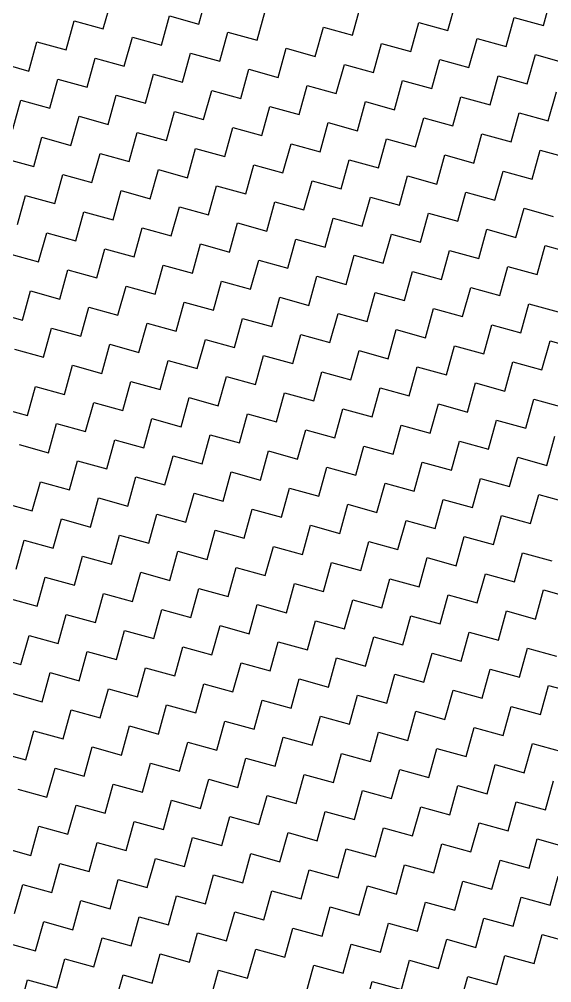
# Model space of a CAD drawing. Header units: metres. Extents: x 291974 to 293244, y 2020596 to 2023640.
# Drawn here: x 292583.1 to 292627.1, y 2022761.2 to 2022841 of the extents above; entities that cross this region are included whole.
import ezdxf

# ---------------------------------------------------------------- set-up
doc = ezdxf.new("R2010")
doc.units = ezdxf.units.M
doc.header["$MEASUREMENT"] = 0
doc.layers.add('POLY_HATCH', color=12, linetype='Continuous')

msp = doc.modelspace()

# ---------------------------------------------------------------- linework, layer by layer
at = {"layer": 'POLY_HATCH', "linetype": 'Continuous'}
for p, q in [((292590.021, 2022840.214), (292590.689, 2022842.624)), ((292597.921, 2022840.619), (292598.589, 2022843.029)), ((292618.541, 2022840.091), (292619.21, 2022842.502)), ((292626.441, 2022840.496), (292627.11, 2022842.907)), ((292602.742, 2022839.282), (292603.41, 2022841.692)), ((292610.641, 2022839.687), (292611.31, 2022842.097)), ((292586.942, 2022838.472), (292587.61, 2022840.882)), ((292587.61, 2022840.882), (292590.021, 2022840.214)), ((292594.842, 2022838.877), (292595.51, 2022841.287)), ((292595.51, 2022841.287), (292597.921, 2022840.619)), ((292615.462, 2022838.349), (292616.131, 2022840.76)), ((292616.131, 2022840.76), (292618.541, 2022840.091)), ((292623.362, 2022838.754), (292624.031, 2022841.165)), ((292624.031, 2022841.165), (292626.441, 2022840.496)), ((292599.663, 2022837.54), (292600.331, 2022839.95)), ((292600.331, 2022839.95), (292602.742, 2022839.282)), ((292607.562, 2022837.945), (292608.231, 2022840.355)), ((292608.231, 2022840.355), (292610.641, 2022839.687)), ((292591.763, 2022837.135), (292592.431, 2022839.545)), ((292592.431, 2022839.545), (292594.842, 2022838.877)), ((292620.283, 2022837.012), (292620.952, 2022839.423)), ((292620.952, 2022839.423), (292623.362, 2022838.754)), ((292583.863, 2022836.73), (292584.531, 2022839.141)), ((292584.531, 2022839.141), (292586.942, 2022838.472)), ((292604.483, 2022836.203), (292605.152, 2022838.613)), ((292605.152, 2022838.613), (292607.562, 2022837.945)), ((292612.383, 2022836.608), (292613.052, 2022839.018)), ((292613.052, 2022839.018), (292615.462, 2022838.349)), ((292588.684, 2022835.393), (292589.352, 2022837.803)), ((292589.352, 2022837.803), (292591.763, 2022837.135)), ((292596.584, 2022835.798), (292597.252, 2022838.208)), ((292597.252, 2022838.208), (292599.663, 2022837.54)), ((292617.204, 2022835.27), (292617.873, 2022837.681)), ((292617.873, 2022837.681), (292620.283, 2022837.012)), ((292625.104, 2022835.675), (292625.773, 2022838.086)), ((292625.773, 2022838.086), (292628.183, 2022837.417)), ((292581.452, 2022837.399), (292583.863, 2022836.73)), ((292601.404, 2022834.461), (292602.073, 2022836.871)), ((292602.073, 2022836.871), (292604.483, 2022836.203)), ((292609.304, 2022834.866), (292609.973, 2022837.276)), ((292609.973, 2022837.276), (292612.383, 2022836.608)), ((292585.605, 2022833.651), (292586.273, 2022836.062)), ((292586.273, 2022836.062), (292588.684, 2022835.393)), ((292593.505, 2022834.056), (292594.173, 2022836.466)), ((292594.173, 2022836.466), (292596.584, 2022835.798)), ((292622.025, 2022833.933), (292622.694, 2022836.344)), ((292622.694, 2022836.344), (292625.104, 2022835.675)), ((292606.225, 2022833.124), (292606.894, 2022835.534)), ((292606.894, 2022835.534), (292609.304, 2022834.866)), ((292614.125, 2022833.529), (292614.794, 2022835.939)), ((292614.794, 2022835.939), (292617.204, 2022835.27)), ((292590.426, 2022832.314), (292591.094, 2022834.724)), ((292591.094, 2022834.724), (292593.505, 2022834.056)), ((292598.325, 2022832.719), (292598.994, 2022835.129)), ((292598.994, 2022835.129), (292601.404, 2022834.461)), ((292618.946, 2022832.191), (292619.615, 2022834.602)), ((292619.615, 2022834.602), (292622.025, 2022833.933)), ((292626.846, 2022832.596), (292627.515, 2022835.007)), ((292582.526, 2022831.909), (292583.194, 2022834.32)), ((292583.194, 2022834.32), (292585.605, 2022833.651)), ((292603.146, 2022831.382), (292603.815, 2022833.792)), ((292603.815, 2022833.792), (292606.225, 2022833.124)), ((292611.046, 2022831.787), (292611.715, 2022834.197)), ((292611.715, 2022834.197), (292614.125, 2022833.529)), ((292587.347, 2022830.572), (292588.015, 2022832.983)), ((292588.015, 2022832.983), (292590.426, 2022832.314)), ((292595.246, 2022830.977), (292595.915, 2022833.387)), ((292595.915, 2022833.387), (292598.325, 2022832.719)), ((292615.867, 2022830.45), (292616.536, 2022832.86)), ((292616.536, 2022832.86), (292618.946, 2022832.191)), ((292623.767, 2022830.854), (292624.436, 2022833.265)), ((292624.436, 2022833.265), (292626.846, 2022832.596)), ((292600.067, 2022829.64), (292600.736, 2022832.05)), ((292600.736, 2022832.05), (292603.146, 2022831.382)), ((292607.967, 2022830.045), (292608.636, 2022832.455)), ((292608.636, 2022832.455), (292611.046, 2022831.787)), ((292584.268, 2022828.83), (292584.936, 2022831.241)), ((292584.936, 2022831.241), (292587.347, 2022830.572)), ((292592.167, 2022829.235), (292592.836, 2022831.645)), ((292592.836, 2022831.645), (292595.246, 2022830.977)), ((292620.688, 2022829.112), (292621.357, 2022831.523)), ((292621.357, 2022831.523), (292623.767, 2022830.854)), ((292604.888, 2022828.303), (292605.557, 2022830.713)), ((292605.557, 2022830.713), (292607.967, 2022830.045)), ((292612.788, 2022828.708), (292613.457, 2022831.118)), ((292613.457, 2022831.118), (292615.867, 2022830.45)), ((292589.088, 2022827.493), (292589.757, 2022829.904)), ((292589.757, 2022829.904), (292592.167, 2022829.235)), ((292596.988, 2022827.898), (292597.657, 2022830.308)), ((292597.657, 2022830.308), (292600.067, 2022829.64)), ((292617.609, 2022827.371), (292618.278, 2022829.781)), ((292618.278, 2022829.781), (292620.688, 2022829.112)), ((292625.509, 2022827.775), (292626.178, 2022830.186)), ((292626.178, 2022830.186), (292628.588, 2022829.517)), ((292581.857, 2022829.499), (292584.268, 2022828.83)), ((292601.809, 2022826.561), (292602.478, 2022828.971)), ((292602.478, 2022828.971), (292604.888, 2022828.303)), ((292609.709, 2022826.966), (292610.378, 2022829.376)), ((292610.378, 2022829.376), (292612.788, 2022828.708)), ((292586.009, 2022825.751), (292586.678, 2022828.162)), ((292586.678, 2022828.162), (292589.088, 2022827.493)), ((292593.909, 2022826.156), (292594.578, 2022828.566)), ((292594.578, 2022828.566), (292596.988, 2022827.898)), ((292614.53, 2022825.629), (292615.199, 2022828.039)), ((292615.199, 2022828.039), (292617.609, 2022827.371)), ((292622.43, 2022826.033), (292623.099, 2022828.444)), ((292623.099, 2022828.444), (292625.509, 2022827.775)), ((292598.73, 2022824.819), (292599.399, 2022827.229)), ((292599.399, 2022827.229), (292601.809, 2022826.561)), ((292606.63, 2022825.224), (292607.299, 2022827.634)), ((292607.299, 2022827.634), (292609.709, 2022826.966)), ((292582.93, 2022824.009), (292583.599, 2022826.42)), ((292583.599, 2022826.42), (292586.009, 2022825.751)), ((292590.83, 2022824.414), (292591.499, 2022826.825)), ((292591.499, 2022826.825), (292593.909, 2022826.156)), ((292619.351, 2022824.292), (292620.02, 2022826.702)), ((292620.02, 2022826.702), (292622.43, 2022826.033)), ((292603.551, 2022823.482), (292604.22, 2022825.892)), ((292604.22, 2022825.892), (292606.63, 2022825.224)), ((292611.451, 2022823.887), (292612.12, 2022826.297)), ((292612.12, 2022826.297), (292614.53, 2022825.629)), ((292587.751, 2022822.672), (292588.42, 2022825.083)), ((292588.42, 2022825.083), (292590.83, 2022824.414)), ((292595.651, 2022823.077), (292596.32, 2022825.487)), ((292596.32, 2022825.487), (292598.73, 2022824.819)), ((292616.272, 2022822.55), (292616.941, 2022824.96)), ((292616.941, 2022824.96), (292619.351, 2022824.292)), ((292624.172, 2022822.954), (292624.841, 2022825.365)), ((292624.841, 2022825.365), (292627.251, 2022824.696)), ((292600.472, 2022821.74), (292601.141, 2022824.15)), ((292601.141, 2022824.15), (292603.551, 2022823.482)), ((292608.372, 2022822.145), (292609.041, 2022824.555)), ((292609.041, 2022824.555), (292611.451, 2022823.887)), ((292584.672, 2022820.93), (292585.341, 2022823.341)), ((292585.341, 2022823.341), (292587.751, 2022822.672)), ((292592.572, 2022821.335), (292593.241, 2022823.746)), ((292593.241, 2022823.746), (292595.651, 2022823.077)), ((292613.193, 2022820.808), (292613.862, 2022823.218)), ((292613.862, 2022823.218), (292616.272, 2022822.55)), ((292621.093, 2022821.213), (292621.762, 2022823.623)), ((292621.762, 2022823.623), (292624.172, 2022822.954)), ((292597.393, 2022819.998), (292598.062, 2022822.408)), ((292598.062, 2022822.408), (292600.472, 2022821.74)), ((292605.293, 2022820.403), (292605.962, 2022822.813)), ((292605.962, 2022822.813), (292608.372, 2022822.145)), ((292582.262, 2022821.599), (292584.672, 2022820.93)), ((292589.493, 2022819.593), (292590.162, 2022822.004)), ((292590.162, 2022822.004), (292592.572, 2022821.335)), ((292618.014, 2022819.471), (292618.683, 2022821.881)), ((292618.683, 2022821.881), (292621.093, 2022821.213)), ((292625.914, 2022819.875), (292626.582, 2022822.286)), ((292626.582, 2022822.286), (292628.993, 2022821.617)), ((292602.214, 2022818.661), (292602.883, 2022821.071)), ((292602.883, 2022821.071), (292605.293, 2022820.403)), ((292610.114, 2022819.066), (292610.783, 2022821.476)), ((292610.783, 2022821.476), (292613.193, 2022820.808)), ((292586.414, 2022817.851), (292587.083, 2022820.262)), ((292587.083, 2022820.262), (292589.493, 2022819.593)), ((292594.314, 2022818.256), (292594.983, 2022820.667)), ((292594.983, 2022820.667), (292597.393, 2022819.998)), ((292614.935, 2022817.729), (292615.604, 2022820.139)), ((292615.604, 2022820.139), (292618.014, 2022819.471)), ((292622.835, 2022818.134), (292623.503, 2022820.544)), ((292623.503, 2022820.544), (292625.914, 2022819.875)), ((292599.135, 2022816.919), (292599.804, 2022819.329)), ((292599.804, 2022819.329), (292602.214, 2022818.661)), ((292607.035, 2022817.324), (292607.704, 2022819.734)), ((292607.704, 2022819.734), (292610.114, 2022819.066)), ((292583.335, 2022816.109), (292584.004, 2022818.52)), ((292584.004, 2022818.52), (292586.414, 2022817.851)), ((292591.235, 2022816.514), (292591.904, 2022818.925)), ((292591.904, 2022818.925), (292594.314, 2022818.256)), ((292619.756, 2022816.392), (292620.424, 2022818.802)), ((292620.424, 2022818.802), (292622.835, 2022818.134)), ((292603.956, 2022815.582), (292604.625, 2022817.992)), ((292604.625, 2022817.992), (292607.035, 2022817.324)), ((292611.856, 2022815.987), (292612.525, 2022818.397)), ((292612.525, 2022818.397), (292614.935, 2022817.729)), ((292588.156, 2022814.772), (292588.825, 2022817.183)), ((292588.825, 2022817.183), (292591.235, 2022816.514)), ((292596.056, 2022815.177), (292596.725, 2022817.588)), ((292596.725, 2022817.588), (292599.135, 2022816.919)), ((292616.677, 2022814.65), (292617.345, 2022817.06)), ((292617.345, 2022817.06), (292619.756, 2022816.392)), ((292624.577, 2022815.055), (292625.245, 2022817.465)), ((292625.245, 2022817.465), (292627.656, 2022816.796)), ((292580.925, 2022816.778), (292583.335, 2022816.109)), ((292600.877, 2022813.84), (292601.546, 2022816.25)), ((292601.546, 2022816.25), (292603.956, 2022815.582)), ((292608.777, 2022814.245), (292609.446, 2022816.655)), ((292609.446, 2022816.655), (292611.856, 2022815.987)), ((292585.077, 2022813.03), (292585.746, 2022815.441)), ((292585.746, 2022815.441), (292588.156, 2022814.772)), ((292592.977, 2022813.435), (292593.646, 2022815.846)), ((292593.646, 2022815.846), (292596.056, 2022815.177)), ((292613.598, 2022812.908), (292614.266, 2022815.318)), ((292614.266, 2022815.318), (292616.677, 2022814.65)), ((292621.498, 2022813.313), (292622.166, 2022815.723)), ((292622.166, 2022815.723), (292624.577, 2022815.055)), ((292597.798, 2022812.098), (292598.467, 2022814.509)), ((292598.467, 2022814.509), (292600.877, 2022813.84)), ((292605.698, 2022812.503), (292606.367, 2022814.913)), ((292606.367, 2022814.913), (292608.777, 2022814.245)), ((292582.667, 2022813.699), (292585.077, 2022813.03)), ((292589.898, 2022811.693), (292590.567, 2022814.104)), ((292590.567, 2022814.104), (292592.977, 2022813.435)), ((292618.419, 2022811.571), (292619.087, 2022813.981)), ((292619.087, 2022813.981), (292621.498, 2022813.313)), ((292626.319, 2022811.976), (292626.987, 2022814.386)), ((292626.987, 2022814.386), (292629.398, 2022813.717)), ((292602.619, 2022810.761), (292603.288, 2022813.171)), ((292603.288, 2022813.171), (292605.698, 2022812.503)), ((292610.519, 2022811.166), (292611.187, 2022813.576)), ((292611.187, 2022813.576), (292613.598, 2022812.908)), ((292586.819, 2022809.951), (292587.488, 2022812.362)), ((292587.488, 2022812.362), (292589.898, 2022811.693)), ((292594.719, 2022810.356), (292595.388, 2022812.767)), ((292595.388, 2022812.767), (292597.798, 2022812.098)), ((292615.34, 2022809.829), (292616.008, 2022812.239)), ((292616.008, 2022812.239), (292618.419, 2022811.571)), ((292623.24, 2022810.234), (292623.908, 2022812.644)), ((292623.908, 2022812.644), (292626.319, 2022811.976)), ((292599.54, 2022809.019), (292600.209, 2022811.43)), ((292600.209, 2022811.43), (292602.619, 2022810.761)), ((292607.44, 2022809.424), (292608.108, 2022811.834)), ((292608.108, 2022811.834), (292610.519, 2022811.166)), ((292583.74, 2022808.209), (292584.409, 2022810.62)), ((292584.409, 2022810.62), (292586.819, 2022809.951)), ((292591.64, 2022808.614), (292592.309, 2022811.025)), ((292592.309, 2022811.025), (292594.719, 2022810.356)), ((292612.261, 2022808.087), (292612.929, 2022810.497)), ((292612.929, 2022810.497), (292615.34, 2022809.829)), ((292620.161, 2022808.492), (292620.829, 2022810.902)), ((292620.829, 2022810.902), (292623.24, 2022810.234)), ((292596.461, 2022807.277), (292597.13, 2022809.688)), ((292597.13, 2022809.688), (292599.54, 2022809.019)), ((292604.361, 2022807.682), (292605.029, 2022810.092)), ((292605.029, 2022810.092), (292607.44, 2022809.424)), ((292581.33, 2022808.878), (292583.74, 2022808.209)), ((292588.561, 2022806.872), (292589.23, 2022809.283)), ((292589.23, 2022809.283), (292591.64, 2022808.614)), ((292617.082, 2022806.75), (292617.75, 2022809.16)), ((292617.75, 2022809.16), (292620.161, 2022808.492)), ((292624.982, 2022807.155), (292625.65, 2022809.565)), ((292625.65, 2022809.565), (292628.061, 2022808.897)), ((292601.282, 2022805.94), (292601.95, 2022808.351)), ((292601.95, 2022808.351), (292604.361, 2022807.682)), ((292609.182, 2022806.345), (292609.85, 2022808.755)), ((292609.85, 2022808.755), (292612.261, 2022808.087)), ((292585.482, 2022805.13), (292586.151, 2022807.541)), ((292586.151, 2022807.541), (292588.561, 2022806.872)), ((292593.382, 2022805.535), (292594.051, 2022807.946)), ((292594.051, 2022807.946), (292596.461, 2022807.277)), ((292614.003, 2022805.008), (292614.671, 2022807.418)), ((292614.671, 2022807.418), (292617.082, 2022806.75)), ((292621.903, 2022805.413), (292622.571, 2022807.823)), ((292622.571, 2022807.823), (292624.982, 2022807.155)), ((292598.203, 2022804.198), (292598.871, 2022806.609)), ((292598.871, 2022806.609), (292601.282, 2022805.94)), ((292606.103, 2022804.603), (292606.771, 2022807.013)), ((292606.771, 2022807.013), (292609.182, 2022806.345)), ((292626.724, 2022804.076), (292627.392, 2022806.486)), ((292583.072, 2022805.799), (292585.482, 2022805.13)), ((292590.303, 2022803.793), (292590.972, 2022806.204)), ((292590.972, 2022806.204), (292593.382, 2022805.535)), ((292610.924, 2022803.266), (292611.592, 2022805.676)), ((292611.592, 2022805.676), (292614.003, 2022805.008)), ((292618.824, 2022803.671), (292619.492, 2022806.081)), ((292619.492, 2022806.081), (292621.903, 2022805.413)), ((292595.124, 2022802.456), (292595.792, 2022804.867)), ((292595.792, 2022804.867), (292598.203, 2022804.198)), ((292603.024, 2022802.861), (292603.692, 2022805.272)), ((292603.692, 2022805.272), (292606.103, 2022804.603)), ((292587.224, 2022802.051), (292587.893, 2022804.462)), ((292587.893, 2022804.462), (292590.303, 2022803.793)), ((292615.745, 2022801.929), (292616.413, 2022804.339)), ((292616.413, 2022804.339), (292618.824, 2022803.671)), ((292623.645, 2022802.334), (292624.313, 2022804.744)), ((292624.313, 2022804.744), (292626.724, 2022804.076)), ((292599.945, 2022801.119), (292600.613, 2022803.53)), ((292600.613, 2022803.53), (292603.024, 2022802.861)), ((292607.845, 2022801.524), (292608.513, 2022803.934)), ((292608.513, 2022803.934), (292610.924, 2022803.266)), ((292584.145, 2022800.31), (292584.814, 2022802.72)), ((292584.814, 2022802.72), (292587.224, 2022802.051)), ((292592.045, 2022800.714), (292592.713, 2022803.125)), ((292592.713, 2022803.125), (292595.124, 2022802.456)), ((292612.666, 2022800.187), (292613.334, 2022802.597)), ((292613.334, 2022802.597), (292615.745, 2022801.929)), ((292620.566, 2022800.592), (292621.234, 2022803.002)), ((292621.234, 2022803.002), (292623.645, 2022802.334)), ((292596.866, 2022799.377), (292597.534, 2022801.788)), ((292597.534, 2022801.788), (292599.945, 2022801.119)), ((292604.766, 2022799.782), (292605.434, 2022802.193)), ((292605.434, 2022802.193), (292607.845, 2022801.524)), ((292625.386, 2022799.255), (292626.055, 2022801.665)), ((292626.055, 2022801.665), (292628.465, 2022800.997)), ((292581.735, 2022800.978), (292584.145, 2022800.31)), ((292588.966, 2022798.972), (292589.634, 2022801.383)), ((292589.634, 2022801.383), (292592.045, 2022800.714)), ((292609.587, 2022798.445), (292610.255, 2022800.855)), ((292610.255, 2022800.855), (292612.666, 2022800.187)), ((292617.487, 2022798.85), (292618.155, 2022801.26)), ((292618.155, 2022801.26), (292620.566, 2022800.592)), ((292601.687, 2022798.04), (292602.355, 2022800.451)), ((292602.355, 2022800.451), (292604.766, 2022799.782)), ((292585.887, 2022797.231), (292586.555, 2022799.641)), ((292586.555, 2022799.641), (292588.966, 2022798.972)), ((292593.787, 2022797.635), (292594.455, 2022800.046)), ((292594.455, 2022800.046), (292596.866, 2022799.377)), ((292614.408, 2022797.108), (292615.076, 2022799.518)), ((292615.076, 2022799.518), (292617.487, 2022798.85)), ((292622.307, 2022797.513), (292622.976, 2022799.923)), ((292622.976, 2022799.923), (292625.386, 2022799.255)), ((292598.608, 2022796.298), (292599.276, 2022798.709)), ((292599.276, 2022798.709), (292601.687, 2022798.04)), ((292606.508, 2022796.703), (292607.176, 2022799.114)), ((292607.176, 2022799.114), (292609.587, 2022798.445)), ((292582.808, 2022795.489), (292583.476, 2022797.899)), ((292583.476, 2022797.899), (292585.887, 2022797.231)), ((292590.708, 2022795.893), (292591.376, 2022798.304)), ((292591.376, 2022798.304), (292593.787, 2022797.635)), ((292611.329, 2022795.366), (292611.997, 2022797.776)), ((292611.997, 2022797.776), (292614.408, 2022797.108)), ((292619.228, 2022795.771), (292619.897, 2022798.181)), ((292619.897, 2022798.181), (292622.307, 2022797.513)), ((292595.529, 2022794.556), (292596.197, 2022796.967)), ((292596.197, 2022796.967), (292598.608, 2022796.298)), ((292603.429, 2022794.961), (292604.097, 2022797.372)), ((292604.097, 2022797.372), (292606.508, 2022796.703)), ((292587.629, 2022794.152), (292588.297, 2022796.562)), ((292588.297, 2022796.562), (292590.708, 2022795.893)), ((292616.149, 2022794.029), (292616.818, 2022796.439)), ((292616.818, 2022796.439), (292619.228, 2022795.771)), ((292624.049, 2022794.434), (292624.718, 2022796.844)), ((292624.718, 2022796.844), (292627.128, 2022796.176)), ((292600.35, 2022793.219), (292601.018, 2022795.63)), ((292601.018, 2022795.63), (292603.429, 2022794.961)), ((292608.25, 2022793.624), (292608.918, 2022796.035)), ((292608.918, 2022796.035), (292611.329, 2022795.366)), ((292584.55, 2022792.41), (292585.218, 2022794.82)), ((292585.218, 2022794.82), (292587.629, 2022794.152)), ((292592.45, 2022792.814), (292593.118, 2022795.225)), ((292593.118, 2022795.225), (292595.529, 2022794.556)), ((292613.07, 2022792.287), (292613.739, 2022794.697)), ((292613.739, 2022794.697), (292616.149, 2022794.029)), ((292620.97, 2022792.692), (292621.639, 2022795.102)), ((292621.639, 2022795.102), (292624.049, 2022794.434)), ((292597.271, 2022791.477), (292597.939, 2022793.888)), ((292597.939, 2022793.888), (292600.35, 2022793.219)), ((292605.171, 2022791.882), (292605.839, 2022794.293)), ((292605.839, 2022794.293), (292608.25, 2022793.624)), ((292625.791, 2022791.355), (292626.46, 2022793.765)), ((292626.46, 2022793.765), (292628.87, 2022793.097)), ((292582.139, 2022793.078), (292584.55, 2022792.41)), ((292589.371, 2022791.073), (292590.039, 2022793.483)), ((292590.039, 2022793.483), (292592.45, 2022792.814)), ((292609.991, 2022790.545), (292610.66, 2022792.956)), ((292610.66, 2022792.956), (292613.07, 2022792.287)), ((292617.891, 2022790.95), (292618.56, 2022793.36)), ((292618.56, 2022793.36), (292620.97, 2022792.692)), ((292594.192, 2022789.735), (292594.86, 2022792.146)), ((292594.86, 2022792.146), (292597.271, 2022791.477)), ((292602.092, 2022790.14), (292602.76, 2022792.551)), ((292602.76, 2022792.551), (292605.171, 2022791.882)), ((292586.292, 2022789.331), (292586.96, 2022791.741)), ((292586.96, 2022791.741), (292589.371, 2022791.073)), ((292614.812, 2022789.208), (292615.481, 2022791.618)), ((292615.481, 2022791.618), (292617.891, 2022790.95)), ((292622.712, 2022789.613), (292623.381, 2022792.023)), ((292623.381, 2022792.023), (292625.791, 2022791.355)), ((292599.013, 2022788.398), (292599.681, 2022790.809)), ((292599.681, 2022790.809), (292602.092, 2022790.14)), ((292606.912, 2022788.803), (292607.581, 2022791.214)), ((292607.581, 2022791.214), (292609.991, 2022790.545)), ((292583.213, 2022787.589), (292583.881, 2022789.999)), ((292583.881, 2022789.999), (292586.292, 2022789.331)), ((292591.113, 2022787.994), (292591.781, 2022790.404)), ((292591.781, 2022790.404), (292594.192, 2022789.735)), ((292611.733, 2022787.466), (292612.402, 2022789.877)), ((292612.402, 2022789.877), (292614.812, 2022789.208)), ((292619.633, 2022787.871), (292620.302, 2022790.281)), ((292620.302, 2022790.281), (292622.712, 2022789.613)), ((292595.934, 2022786.656), (292596.602, 2022789.067)), ((292596.602, 2022789.067), (292599.013, 2022788.398)), ((292603.833, 2022787.061), (292604.502, 2022789.472)), ((292604.502, 2022789.472), (292606.912, 2022788.803)), ((292624.454, 2022786.534), (292625.123, 2022788.944)), ((292625.123, 2022788.944), (292627.533, 2022788.276)), ((292580.802, 2022788.257), (292583.213, 2022787.589)), ((292588.034, 2022786.252), (292588.702, 2022788.662)), ((292588.702, 2022788.662), (292591.113, 2022787.994)), ((292608.654, 2022785.724), (292609.323, 2022788.135)), ((292609.323, 2022788.135), (292611.733, 2022787.466)), ((292616.554, 2022786.129), (292617.223, 2022788.539)), ((292617.223, 2022788.539), (292619.633, 2022787.871)), ((292592.855, 2022784.915), (292593.523, 2022787.325)), ((292593.523, 2022787.325), (292595.934, 2022786.656)), ((292600.754, 2022785.319), (292601.423, 2022787.73)), ((292601.423, 2022787.73), (292603.833, 2022787.061)), ((292584.955, 2022784.51), (292585.623, 2022786.92)), ((292585.623, 2022786.92), (292588.034, 2022786.252)), ((292613.475, 2022784.387), (292614.144, 2022786.798)), ((292614.144, 2022786.798), (292616.554, 2022786.129)), ((292621.375, 2022784.792), (292622.044, 2022787.202)), ((292622.044, 2022787.202), (292624.454, 2022786.534)), ((292597.675, 2022783.577), (292598.344, 2022785.988)), ((292598.344, 2022785.988), (292600.754, 2022785.319)), ((292605.575, 2022783.982), (292606.244, 2022786.393)), ((292606.244, 2022786.393), (292608.654, 2022785.724)), ((292626.196, 2022783.455), (292626.865, 2022785.865)), ((292626.865, 2022785.865), (292629.275, 2022785.197)), ((292582.544, 2022785.178), (292584.955, 2022784.51)), ((292589.776, 2022783.173), (292590.444, 2022785.583)), ((292590.444, 2022785.583), (292592.855, 2022784.915)), ((292610.396, 2022782.645), (292611.065, 2022785.056)), ((292611.065, 2022785.056), (292613.475, 2022784.387)), ((292618.296, 2022783.05), (292618.965, 2022785.46)), ((292618.965, 2022785.46), (292621.375, 2022784.792)), ((292594.596, 2022781.836), (292595.265, 2022784.246)), ((292595.265, 2022784.246), (292597.675, 2022783.577)), ((292602.496, 2022782.24), (292603.165, 2022784.651)), ((292603.165, 2022784.651), (292605.575, 2022783.982)), ((292623.117, 2022781.713), (292623.786, 2022784.123)), ((292623.786, 2022784.123), (292626.196, 2022783.455)), ((292586.697, 2022781.431), (292587.365, 2022783.841)), ((292587.365, 2022783.841), (292589.776, 2022783.173)), ((292607.317, 2022780.903), (292607.986, 2022783.314)), ((292607.986, 2022783.314), (292610.396, 2022782.645)), ((292615.217, 2022781.308), (292615.886, 2022783.719)), ((292615.886, 2022783.719), (292618.296, 2022783.05)), ((292599.417, 2022780.498), (292600.086, 2022782.909)), ((292600.086, 2022782.909), (292602.496, 2022782.24)), ((292583.618, 2022779.689), (292584.286, 2022782.099)), ((292584.286, 2022782.099), (292586.697, 2022781.431)), ((292591.517, 2022780.094), (292592.186, 2022782.504)), ((292592.186, 2022782.504), (292594.596, 2022781.836)), ((292612.138, 2022779.566), (292612.807, 2022781.977)), ((292612.807, 2022781.977), (292615.217, 2022781.308)), ((292620.038, 2022779.971), (292620.707, 2022782.381)), ((292620.707, 2022782.381), (292623.117, 2022781.713)), ((292596.338, 2022778.757), (292597.007, 2022781.167)), ((292597.007, 2022781.167), (292599.417, 2022780.498)), ((292604.238, 2022779.161), (292604.907, 2022781.572)), ((292604.907, 2022781.572), (292607.317, 2022780.903)), ((292624.859, 2022778.634), (292625.528, 2022781.044)), ((292625.528, 2022781.044), (292627.938, 2022780.376)), ((292581.207, 2022780.357), (292583.618, 2022779.689)), ((292588.438, 2022778.352), (292589.107, 2022780.762)), ((292589.107, 2022780.762), (292591.517, 2022780.094)), ((292609.059, 2022777.824), (292609.728, 2022780.235)), ((292609.728, 2022780.235), (292612.138, 2022779.566)), ((292616.959, 2022778.229), (292617.628, 2022780.64)), ((292617.628, 2022780.64), (292620.038, 2022779.971)), ((292593.259, 2022777.015), (292593.928, 2022779.425)), ((292593.928, 2022779.425), (292596.338, 2022778.757)), ((292601.159, 2022777.419), (292601.828, 2022779.83)), ((292601.828, 2022779.83), (292604.238, 2022779.161)), ((292585.359, 2022776.61), (292586.028, 2022779.02)), ((292586.028, 2022779.02), (292588.438, 2022778.352)), ((292613.88, 2022776.487), (292614.549, 2022778.898)), ((292614.549, 2022778.898), (292616.959, 2022778.229)), ((292621.78, 2022776.892), (292622.449, 2022779.302)), ((292622.449, 2022779.302), (292624.859, 2022778.634)), ((292598.08, 2022775.678), (292598.749, 2022778.088)), ((292598.749, 2022778.088), (292601.159, 2022777.419)), ((292605.98, 2022776.082), (292606.649, 2022778.493)), ((292606.649, 2022778.493), (292609.059, 2022777.824)), ((292626.601, 2022775.555), (292627.27, 2022777.965)), ((292582.949, 2022777.278), (292585.359, 2022776.61)), ((292590.18, 2022775.273), (292590.849, 2022777.683)), ((292590.849, 2022777.683), (292593.259, 2022777.015)), ((292610.801, 2022774.745), (292611.47, 2022777.156)), ((292611.47, 2022777.156), (292613.88, 2022776.487)), ((292618.701, 2022775.15), (292619.37, 2022777.561)), ((292619.37, 2022777.561), (292621.78, 2022776.892)), ((292595.001, 2022773.936), (292595.67, 2022776.346)), ((292595.67, 2022776.346), (292598.08, 2022775.678)), ((292602.901, 2022774.34), (292603.57, 2022776.751)), ((292603.57, 2022776.751), (292605.98, 2022776.082)), ((292623.522, 2022773.813), (292624.191, 2022776.223)), ((292624.191, 2022776.223), (292626.601, 2022775.555)), ((292587.101, 2022773.531), (292587.77, 2022775.941)), ((292587.77, 2022775.941), (292590.18, 2022775.273)), ((292607.722, 2022773.003), (292608.391, 2022775.414)), ((292608.391, 2022775.414), (292610.801, 2022774.745)), ((292615.622, 2022773.408), (292616.291, 2022775.819)), ((292616.291, 2022775.819), (292618.701, 2022775.15)), ((292591.922, 2022772.194), (292592.591, 2022774.604)), ((292592.591, 2022774.604), (292595.001, 2022773.936)), ((292599.822, 2022772.599), (292600.491, 2022775.009)), ((292600.491, 2022775.009), (292602.901, 2022774.34)), ((292584.022, 2022771.789), (292584.691, 2022774.199)), ((292584.691, 2022774.199), (292587.101, 2022773.531)), ((292612.543, 2022771.666), (292613.212, 2022774.077)), ((292613.212, 2022774.077), (292615.622, 2022773.408)), ((292620.443, 2022772.071), (292621.112, 2022774.482)), ((292621.112, 2022774.482), (292623.522, 2022773.813)), ((292596.743, 2022770.857), (292597.412, 2022773.267)), ((292597.412, 2022773.267), (292599.822, 2022772.599)), ((292604.643, 2022771.261), (292605.312, 2022773.672)), ((292605.312, 2022773.672), (292607.722, 2022773.003)), ((292625.264, 2022770.734), (292625.932, 2022773.144)), ((292625.932, 2022773.144), (292628.343, 2022772.476)), ((292581.612, 2022772.457), (292584.022, 2022771.789)), ((292588.843, 2022770.452), (292589.512, 2022772.862)), ((292589.512, 2022772.862), (292591.922, 2022772.194)), ((292609.464, 2022769.924), (292610.133, 2022772.335)), ((292610.133, 2022772.335), (292612.543, 2022771.666)), ((292617.364, 2022770.329), (292618.033, 2022772.74)), ((292618.033, 2022772.74), (292620.443, 2022772.071)), ((292593.664, 2022769.115), (292594.333, 2022771.525)), ((292594.333, 2022771.525), (292596.743, 2022770.857)), ((292601.564, 2022769.52), (292602.233, 2022771.93)), ((292602.233, 2022771.93), (292604.643, 2022771.261)), ((292622.185, 2022768.992), (292622.853, 2022771.403)), ((292622.853, 2022771.403), (292625.264, 2022770.734)), ((292585.764, 2022768.71), (292586.433, 2022771.12)), ((292586.433, 2022771.12), (292588.843, 2022770.452)), ((292606.385, 2022768.182), (292607.054, 2022770.593)), ((292607.054, 2022770.593), (292609.464, 2022769.924)), ((292614.285, 2022768.587), (292614.954, 2022770.998)), ((292614.954, 2022770.998), (292617.364, 2022770.329)), ((292590.585, 2022767.373), (292591.254, 2022769.783)), ((292591.254, 2022769.783), (292593.664, 2022769.115)), ((292598.485, 2022767.778), (292599.154, 2022770.188)), ((292599.154, 2022770.188), (292601.564, 2022769.52)), ((292627.006, 2022767.655), (292627.674, 2022770.065)), ((292582.685, 2022766.968), (292583.354, 2022769.378)), ((292583.354, 2022769.378), (292585.764, 2022768.71)), ((292611.206, 2022766.845), (292611.875, 2022769.256)), ((292611.875, 2022769.256), (292614.285, 2022768.587)), ((292619.106, 2022767.25), (292619.774, 2022769.661)), ((292619.774, 2022769.661), (292622.185, 2022768.992)), ((292595.406, 2022766.036), (292596.075, 2022768.446)), ((292596.075, 2022768.446), (292598.485, 2022767.778)), ((292603.306, 2022766.441), (292603.975, 2022768.851)), ((292603.975, 2022768.851), (292606.385, 2022768.182)), ((292623.927, 2022765.913), (292624.595, 2022768.324)), ((292624.595, 2022768.324), (292627.006, 2022767.655)), ((292587.506, 2022765.631), (292588.175, 2022768.041)), ((292588.175, 2022768.041), (292590.585, 2022767.373)), ((292608.127, 2022765.103), (292608.796, 2022767.514)), ((292608.796, 2022767.514), (292611.206, 2022766.845)), ((292616.027, 2022765.508), (292616.695, 2022767.919)), ((292616.695, 2022767.919), (292619.106, 2022767.25)), ((292592.327, 2022764.294), (292592.996, 2022766.704)), ((292592.996, 2022766.704), (292595.406, 2022766.036)), ((292600.227, 2022764.699), (292600.896, 2022767.109)), ((292600.896, 2022767.109), (292603.306, 2022766.441)), ((292620.848, 2022764.171), (292621.516, 2022766.582)), ((292621.516, 2022766.582), (292623.927, 2022765.913)), ((292584.427, 2022763.889), (292585.096, 2022766.299)), ((292585.096, 2022766.299), (292587.506, 2022765.631)), ((292605.048, 2022763.362), (292605.717, 2022765.772)), ((292605.717, 2022765.772), (292608.127, 2022765.103)), ((292612.948, 2022763.766), (292613.616, 2022766.177)), ((292613.616, 2022766.177), (292616.027, 2022765.508)), ((292589.248, 2022762.552), (292589.917, 2022764.962)), ((292589.917, 2022764.962), (292592.327, 2022764.294)), ((292597.148, 2022762.957), (292597.817, 2022765.367)), ((292597.817, 2022765.367), (292600.227, 2022764.699)), ((292625.669, 2022762.834), (292626.337, 2022765.245)), ((292626.337, 2022765.245), (292628.748, 2022764.576)), ((292582.017, 2022764.557), (292584.427, 2022763.889)), ((292609.869, 2022762.024), (292610.537, 2022764.435)), ((292610.537, 2022764.435), (292612.948, 2022763.766)), ((292617.769, 2022762.429), (292618.437, 2022764.84)), ((292618.437, 2022764.84), (292620.848, 2022764.171)), ((292594.069, 2022761.215), (292594.738, 2022763.625)), ((292594.738, 2022763.625), (292597.148, 2022762.957)), ((292601.969, 2022761.62), (292602.638, 2022764.03)), ((292602.638, 2022764.03), (292605.048, 2022763.362)), ((292622.59, 2022761.092), (292623.258, 2022763.503)), ((292623.258, 2022763.503), (292625.669, 2022762.834)), ((292586.169, 2022760.81), (292586.838, 2022763.22)), ((292586.838, 2022763.22), (292589.248, 2022762.552)), ((292606.79, 2022760.283), (292607.458, 2022762.693)), ((292607.458, 2022762.693), (292609.869, 2022762.024)), ((292614.69, 2022760.687), (292615.358, 2022763.098)), ((292615.358, 2022763.098), (292617.769, 2022762.429)), ((292590.99, 2022759.473), (292591.659, 2022761.883)), ((292591.659, 2022761.883), (292594.069, 2022761.215)), ((292598.89, 2022759.878), (292599.559, 2022762.288)), ((292599.559, 2022762.288), (292601.969, 2022761.62)), ((292583.09, 2022759.068), (292583.759, 2022761.478)), ((292583.759, 2022761.478), (292586.169, 2022760.81)), ((292611.611, 2022758.945), (292612.279, 2022761.356)), ((292612.279, 2022761.356), (292614.69, 2022760.687)), ((292619.511, 2022759.35), (292620.179, 2022761.761)), ((292620.179, 2022761.761), (292622.59, 2022761.092))]:
    msp.add_line(p, q, dxfattribs=at)

doc.saveas('drawing.dxf')
